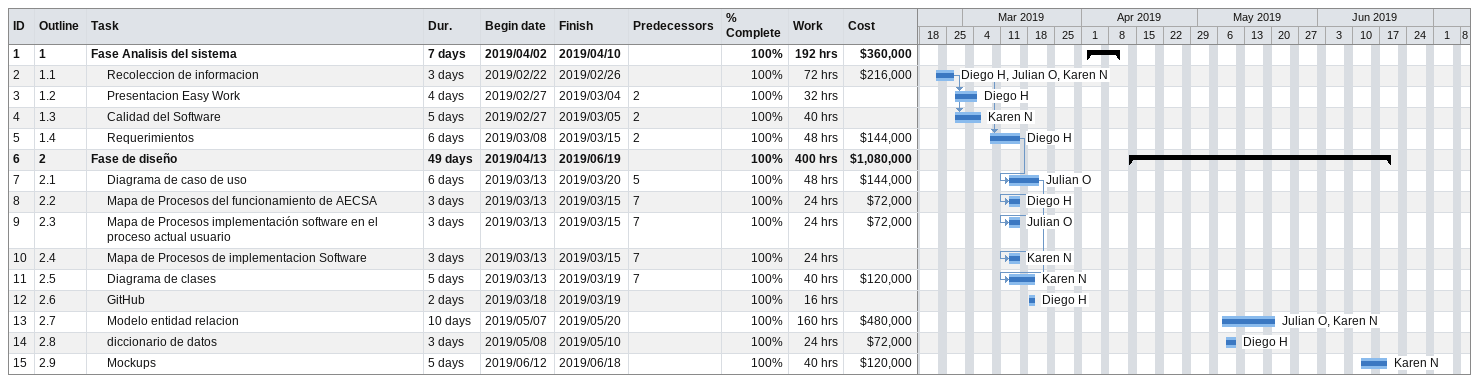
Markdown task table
| ID | WBS | Task | Duration | Start | Finish | Predecessors | Resources | % complete | Work (h) | Cost ($) |
|---|---|---|---|---|---|---|---|---|---|---|
| 1 | 1 | **Fase Analisis del sistema** | 7d | 2019-04-02 | 2019-04-10 |  |  | 100 | 192 | 360000 |
| 2 | 1.1 | Recoleccion de informacion | 3d | 2019-02-22 | 2019-02-26 |  | Diego H, Julian O, Karen N | 100 | 72 | 216000 |
| 3 | 1.2 | Presentacion Easy Work | 4d | 2019-02-27 | 2019-03-04 | 2 | Diego H | 100 | 32 |  |
| 4 | 1.3 | Calidad del Software | 5d | 2019-02-27 | 2019-03-05 | 2 | Karen N | 100 | 40 |  |
| 5 | 1.4 | Requerimientos | 6d | 2019-03-08 | 2019-03-15 | 2 | Diego H | 100 | 48 | 144000 |
| 6 | 2 | **Fase de diseño** | 49d | 2019-04-13 | 2019-06-19 |  |  | 100 | 400 | 1080000 |
| 7 | 2.1 | Diagrama de caso de uso | 6d | 2019-03-13 | 2019-03-20 | 5 | Julian O | 100 | 48 | 144000 |
| 8 | 2.2 | Mapa de Procesos del funcionamiento de AECSA | 3d | 2019-03-13 | 2019-03-15 | 7 | Diego H | 100 | 24 | 72000 |
| 9 | 2.3 | Mapa de Procesos implementación software en el proceso actual usuario | 3d | 2019-03-13 | 2019-03-15 | 7 | Julian O | 100 | 24 | 72000 |
| 10 | 2.4 | Mapa de Procesos de implementacion Software | 3d | 2019-03-13 | 2019-03-15 | 7 | Karen N | 100 | 24 |  |
| 11 | 2.5 | Diagrama de clases | 5d | 2019-03-13 | 2019-03-19 | 7 | Karen N | 100 | 40 | 120000 |
| 12 | 2.6 | GitHub | 2d | 2019-03-18 | 2019-03-19 |  | Diego H | 100 | 16 |  |
| 13 | 2.7 | Modelo entidad relacion | 10d | 2019-05-07 | 2019-05-20 |  | Julian O, Karen N | 100 | 160 | 480000 |
| 14 | 2.8 | diccionario de datos | 3d | 2019-05-08 | 2019-05-10 |  | Diego H | 100 | 24 | 72000 |
| 15 | 2.9 | Mockups | 5d | 2019-06-12 | 2019-06-18 |  | Karen N | 100 | 40 | 120000 |
